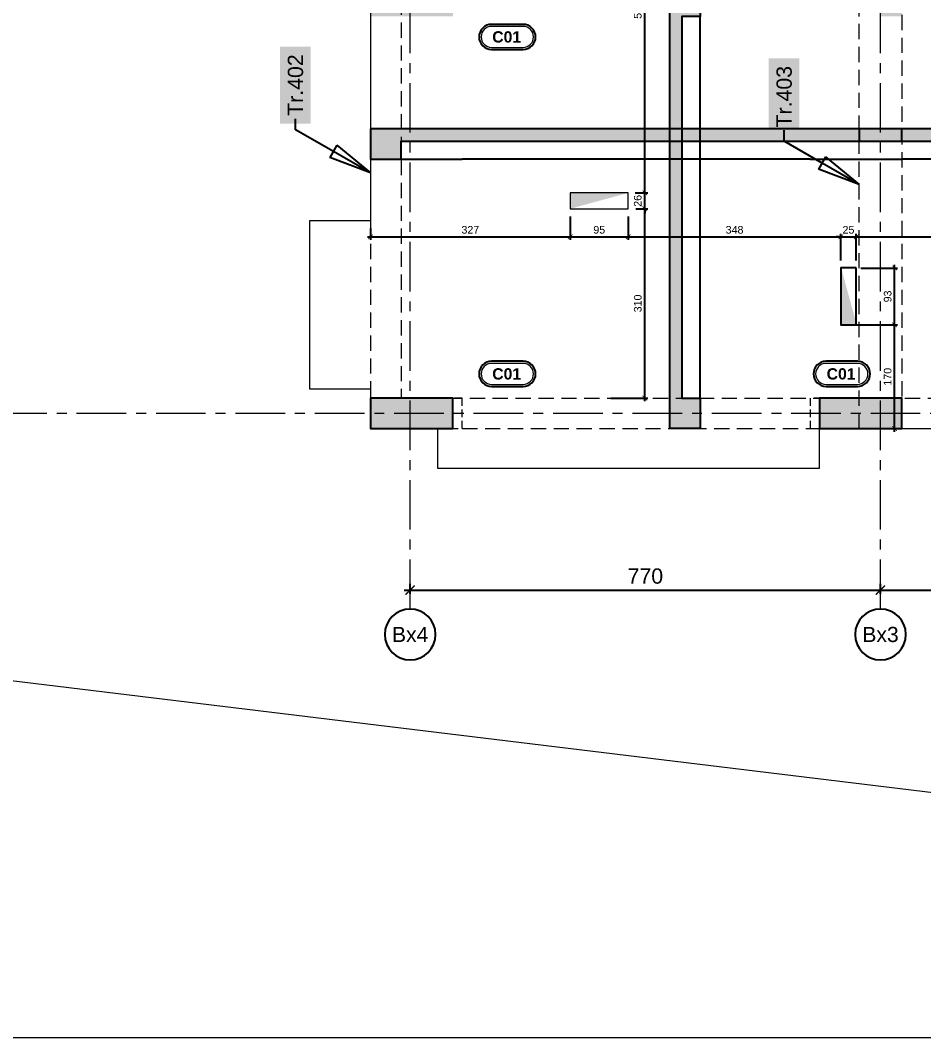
# Model space of a CAD drawing. Header units: centimetres. Extents: x 92587 to 105438, y -55119 to -48334.
# Drawn here: x 100310 to 101789, y -55119 to -53454 of the extents above; entities that cross this region are included whole.
import ezdxf
from ezdxf import colors
from ezdxf.entities.mleader import LeaderData, LeaderLine
from ezdxf.enums import TextEntityAlignment as Align
from ezdxf.math import Vec2, Vec3

# ---------------------------------------------------------------- set-up
doc = ezdxf.new("R2010")
doc.units = ezdxf.units.CM
doc.header["$LTSCALE"] = 50
doc.header["$MEASUREMENT"] = 0
for name, pattern in [('AXES', [2, 1.25, -0.25, 0.25, -0.25]), ('CACHE', [0.375, 0.25, -0.125]), ('CONTINU', [0]), ('Dot & Dashed', [335.138881, 158.75, -88.194444, 0, -88.194437])]:
    doc.linetypes.add(name, pattern=pattern)
doc.layers.get('0').update_dxf_attribs({"color": 8})
for name, color, linetype in [('AXES', 10, 'AXES'), ('BETON COUPE', 3, 'CONTINU'), ('BETON TRAME', 252, 'Continuous'), ('BETON VU', 2, 'Continuous'), ('BORD', 5, 'Continuous'), ('PILIER', 7, 'Continuous')]:
    doc.layers.add(name, color=color, linetype=linetype)
for name, color, linetype, lineweight in [('BETON CACHE', 4, 'CACHE', 5), ('EXISTANT BORD', 251, 'Continuous', 60), ('PERCEMENT COTE', 251, 'Continuous', 13), ('PERCEMENT TRAME', 253, 'Continuous', 13)]:
    doc.layers.add(name, color=color, linetype=linetype, lineweight=lineweight)
doc.layers.add('FMULT', color=150, linetype='Continuous', plot=False)
doc.layers.add('PILIER PREFA SUP TRAME', color=7, linetype='Continuous', true_color=0xded1ff)
doc.styles.add('BRMNAMES', font='swisseb.ttf', dxfattribs={"height": 20})
doc.styles.add('FN_TEXT_1.50', font='arial.ttf', dxfattribs={"height": 10})
doc.styles.add('RS_TEXT_1.100', font='arial.ttf', dxfattribs={"height": 25})
doc.styles.add('RS_TEXT_1.50', font='arial.ttf', dxfattribs={"height": 12.5})
doc.styles.add('RS_TXT_100', font='arial.ttf', dxfattribs={"height": 25})
doc.styles.add('RS_TXT_50', font='arial.ttf', dxfattribs={"height": 12.5})
doc.linetypes.add('Zigzag', pattern='A,0.0001,[3,PROEJKTI IDEOR - KEMA INVEST1.Shx,S=0.111993,R=0,X=0,Y=-0.035278],-0.2,[131,ltypeshp.shx,S=0.2,R=0,X=-0.2,Y=0],-0.4,[131,ltypeshp.shx,S=0.2,R=180,X=0.2,Y=0],-0.2', length=0.8001)
doc.dimstyles.new('RS_100CM_LINEAIRE', dxfattribs={"dimscale": 10, "dimtxt": 25, "dimasz": 1.5, "dimexe": 1, "dimexo": 2.5, "dimgap": 1, "dimtad": 1, "dimdec": 1, "dimrnd": 0.5, "dimdsep": 46, "dimtxsty": 'RS_TXT_100', "dimblk1": 'ARCHTICK', "dimblk2": 'ARCHTICK', "dimsah": 1, "dimcen": 2.5, "dimdle": 1, "dimclrt": 4, "dimadec": 0, "dimazin": 2, "dimtfac": 1, "dimtdec": 1, "dimtix": 1, "dimtmove": 2, "dimatfit": 3, "dimfxl": 1, "dimtolj": 1, "dimtzin": 0, "dimarcsym": 0})
doc.dimstyles.new('RS_50CM_LINEAIRE', dxfattribs={"dimscale": 5, "dimtxt": 12.5, "dimasz": 1.5, "dimexe": 1, "dimexo": 2.5, "dimgap": 1, "dimtad": 1, "dimdec": 1, "dimrnd": 0.5, "dimdsep": 46, "dimtxsty": 'RS_TXT_50', "dimblk1": 'ARCHTICK', "dimblk2": 'ARCHTICK', "dimsah": 1, "dimcen": 2.5, "dimdle": 1, "dimclrt": 4, "dimadec": 0, "dimazin": 2, "dimtfac": 1, "dimtdec": 1, "dimtix": 1, "dimtmove": 2, "dimatfit": 3, "dimfxl": 1, "dimtolj": 1, "dimtzin": 0, "dimarcsym": 0})
pattern_1 = [(50, (57256.672, -709.889), (7.17260183, -0.62752135), [0.75, -8.25]), (355, (57256.672, -709.889), (-1.3875133, 7.5219213), [0.6, -6.6]), (100.451444, (57257.2695, -709.9415), (5.7850885, 6.8943999), [0.6374019, -7.0114211]), (46.1842, (57256.672, -707.889), (10.6724133, -1.6551928), [1.125, -12.375]), (96.635635, (57257.561, -708.027), (9.3466195, 9.741186), [0.9561034, -10.5171376]), (351.184164, (57256.672, -707.889), (9.3466195, 9.741186), [0.9, -9.9]), (21, (57257.672, -708.389), (5.9690705, -4.0261889), [0.75, -8.25]), (326, (57257.672, -708.389), (2.4331533, 7.25150045), [0.6, -6.6]), (71.451445, (57258.169, -708.725), (8.4022238, 3.2253115), [0.6374019, -7.0114211]), (37.5, (57256.6717, -709.8892), (0.12159855, 3.32893854), [0, -6.52, 0, -6.7, 0, -6.625]), (7.5, (57256.6717, -709.8892), (2.63069537, 3.94411712), [0, -3.82, 0, -6.37, 0, -2.525]), (327.5, (57254.4417, -709.8892), (5.33822436, -0.22554872), [0, -2.5, 0, -7.8, 0, -10.35]), (317.5, (57253.4417, -709.889), (5.8318617, 1.00104982), [0, -3.25, 0, -5.18, 0, -7.35])]

# ---------------------------------------------------------------- blocks, each defined once
blk = doc.blocks.new('AXES_FN')
at = {"color": 0, "linetype": 'Continuous'}
blk.add_circle((0, 15), 22.18, dxfattribs=at)
at = {"color": 0, "style": 'FN_TEXT_1.50'}
blk.add_attdef('AXES', text='', height=12.5, dxfattribs=at).set_placement((-48.89, 20.63), align=Align.MIDDLE_CENTER)
blk = doc.blocks.new('_ArchTick')
at = {"color": 0, "linetype": 'ByBlock', "const_width": 0.15}
blk.add_lwpolyline([(-0.5, -0.5), (0.5, 0.5)], dxfattribs=at)
blk = doc.blocks.new('*D2447')
at = {"layer": 'AXES', "color": 0, "linetype": 'Continuous', "lineweight": -2, "ltscale": 0.5, "transparency": 16777216}
for p, q in [((100948.6, -54392.8), (100948.6, -54376.7)), ((101718.6, -54392.8), (101718.6, -54376.7)), ((100938.6, -54386.7), (101728.6, -54386.7))]:
    blk.add_line(p, q, dxfattribs=at)
at = {"layer": 'Defpoints', "color": 0, "linetype": 'Continuous', "ltscale": 0.5, "transparency": 16777216}
for p in [(101718.6, -54386.7), (100948.6, -54417.8), (101718.6, -54417.8)]:
    blk.add_point(p, dxfattribs=at)
at = {"layer": 'AXES', "color": 0, "linetype": 'Continuous', "lineweight": -2, "ltscale": 0.5, "transparency": 16777216, "xscale": 15, "yscale": 15, "zscale": 15, "rotation": 180}
blk.add_blockref('_ArchTick', (100948.6, -54386.7), dxfattribs=at)
at = {"layer": 'AXES', "color": 0, "linetype": 'Continuous', "lineweight": -2, "ltscale": 0.5, "transparency": 16777216, "xscale": 15, "yscale": 15, "zscale": 15}
blk.add_blockref('_ArchTick', (101718.6, -54386.7), dxfattribs=at)
at = {"layer": 'AXES', "color": 4, "linetype": 'Continuous', "lineweight": 5, "ltscale": 0.5, "transparency": 16777216, "insert": (101333.6, -54363.9), "char_height": 25, "attachment_point": 5, "style": 'RS_TXT_100'}
blk.add_mtext('\\A1;770', dxfattribs=at)
blk = doc.blocks.new('*D2448')
at = {"layer": 'AXES', "color": 0, "linetype": 'Continuous', "lineweight": -2, "ltscale": 0.5, "transparency": 16777216}
for p, q in [((101718.6, -54392.8), (101718.6, -54376.7)), ((102248.6, -54392.8), (102248.6, -54376.7)), ((101708.6, -54386.7), (102258.6, -54386.7))]:
    blk.add_line(p, q, dxfattribs=at)
at = {"layer": 'Defpoints', "color": 0, "linetype": 'Continuous', "ltscale": 0.5, "transparency": 16777216}
for p in [(102248.6, -54386.7), (101718.6, -54417.8), (102248.6, -54417.8)]:
    blk.add_point(p, dxfattribs=at)
at = {"layer": 'AXES', "color": 0, "linetype": 'Continuous', "lineweight": -2, "ltscale": 0.5, "transparency": 16777216, "xscale": 15, "yscale": 15, "zscale": 15, "rotation": 180}
blk.add_blockref('_ArchTick', (101718.6, -54386.7), dxfattribs=at)
at = {"layer": 'AXES', "color": 0, "linetype": 'Continuous', "lineweight": -2, "ltscale": 0.5, "transparency": 16777216, "xscale": 15, "yscale": 15, "zscale": 15}
blk.add_blockref('_ArchTick', (102248.6, -54386.7), dxfattribs=at)
at = {"layer": 'AXES', "color": 4, "linetype": 'Continuous', "lineweight": 5, "ltscale": 0.5, "transparency": 16777216, "insert": (101983.6, -54363.9), "char_height": 25, "attachment_point": 5, "style": 'RS_TXT_100'}
blk.add_mtext('\\A1;530', dxfattribs=at)
blk = doc.blocks.new('PILIER')
at = {"color": 252}
blk.add_lwpolyline([(1.563, 1.2), (-1.437, 1.2, 1), (-1.437, -1.2), (1.563, -1.2, 1), (1.563, 1.2, -1)], format="xyb", dxfattribs=at)
at = {"color": 10, "lineweight": 20}
blk.add_lwpolyline([(1.563, 1), (-1.437, 1, 1), (-1.437, -1), (1.563, -1, 1)], format="xyb", close=True, dxfattribs=at)
at = {"color": 7, "style": 'BRMNAMES'}
blk.add_attdef('PILIER_TEXTE', text='', height=1.076, dxfattribs=at).set_placement((0, 0), align=Align.MIDDLE_CENTER)
blk = doc.blocks.new('_Closed')
at = {"color": 0, "linetype": 'ByBlock', "lineweight": -2}
for p, q in [((-1, 0.167), (0, 0)), ((-1, 0.167), (-1, -0.167)), ((0, 0), (-1, -0.167)), ((0, 0), (-1, 0))]:
    blk.add_line(p, q, dxfattribs=at)
blk = doc.blocks.new('*D2607')
at = {"layer": 'Defpoints', "color": 0, "transparency": 16777216}
for p in [(101210.6, -53762.4), (100883.6, -53782.4), (101210.6, -53808.3)]:
    blk.add_point(p, dxfattribs=at)
at = {"layer": 'PERCEMENT COTE', "color": 0, "lineweight": -2, "transparency": 16777216}
for p, q in [((101210.6, -53774.9), (101210.6, -53813.3)), ((100883.6, -53794.9), (100883.6, -53813.3)), ((100878.6, -53808.3), (101215.6, -53808.3))]:
    blk.add_line(p, q, dxfattribs=at)
at = {"layer": 'PERCEMENT COTE', "color": 0, "lineweight": -2, "transparency": 16777216, "xscale": 7.5, "yscale": 7.5, "zscale": 7.5, "rotation": 180}
blk.add_blockref('_ArchTick', (100883.6, -53808.3), dxfattribs=at)
at = {"layer": 'PERCEMENT COTE', "color": 0, "lineweight": -2, "transparency": 16777216, "xscale": 7.5, "yscale": 7.5, "zscale": 7.5}
blk.add_blockref('_ArchTick', (101210.6, -53808.3), dxfattribs=at)
at = {"layer": 'PERCEMENT COTE', "color": 4, "transparency": 16777216, "insert": (101047.1, -53796.9), "char_height": 12.5, "attachment_point": 5, "style": 'RS_TXT_50'}
blk.add_mtext('\\A1;327', dxfattribs=at)
blk = doc.blocks.new('*D2608')
at = {"layer": 'Defpoints', "color": 0, "transparency": 16777216}
for p in [(101210.6, -53762.4), (101305.6, -53762.4), (101305.6, -53808.3)]:
    blk.add_point(p, dxfattribs=at)
at = {"layer": 'PERCEMENT COTE', "color": 0, "lineweight": -2, "transparency": 16777216}
for p, q in [((101210.6, -53774.9), (101210.6, -53813.3)), ((101305.6, -53774.9), (101305.6, -53813.3)), ((101205.6, -53808.3), (101310.6, -53808.3))]:
    blk.add_line(p, q, dxfattribs=at)
at = {"layer": 'PERCEMENT COTE', "color": 0, "lineweight": -2, "transparency": 16777216, "xscale": 7.5, "yscale": 7.5, "zscale": 7.5, "rotation": 180}
blk.add_blockref('_ArchTick', (101210.6, -53808.3), dxfattribs=at)
at = {"layer": 'PERCEMENT COTE', "color": 0, "lineweight": -2, "transparency": 16777216, "xscale": 7.5, "yscale": 7.5, "zscale": 7.5}
blk.add_blockref('_ArchTick', (101305.6, -53808.3), dxfattribs=at)
at = {"layer": 'PERCEMENT COTE', "color": 4, "transparency": 16777216, "insert": (101258.1, -53796.9), "char_height": 12.5, "attachment_point": 5, "style": 'RS_TXT_50'}
blk.add_mtext('\\A1;95', dxfattribs=at)
blk = doc.blocks.new('*D2609')
at = {"layer": 'Defpoints', "color": 0, "transparency": 16777216}
for p in [(101305.6, -53762.4), (101653.6, -53808.3), (101653.6, -53859.4)]:
    blk.add_point(p, dxfattribs=at)
at = {"layer": 'PERCEMENT COTE', "color": 0, "lineweight": -2, "transparency": 16777216}
for p, q in [((101305.6, -53774.9), (101305.6, -53813.3)), ((101300.6, -53808.3), (101658.6, -53808.3)), ((101653.6, -53846.9), (101653.6, -53803.3))]:
    blk.add_line(p, q, dxfattribs=at)
at = {"layer": 'PERCEMENT COTE', "color": 0, "lineweight": -2, "transparency": 16777216, "xscale": 7.5, "yscale": 7.5, "zscale": 7.5, "rotation": 180}
blk.add_blockref('_ArchTick', (101305.6, -53808.3), dxfattribs=at)
at = {"layer": 'PERCEMENT COTE', "color": 0, "lineweight": -2, "transparency": 16777216, "xscale": 7.5, "yscale": 7.5, "zscale": 7.5}
blk.add_blockref('_ArchTick', (101653.6, -53808.3), dxfattribs=at)
at = {"layer": 'PERCEMENT COTE', "color": 4, "transparency": 16777216, "insert": (101479.6, -53796.9), "char_height": 12.5, "attachment_point": 5, "style": 'RS_TXT_50'}
blk.add_mtext('\\A1;348', dxfattribs=at)
blk = doc.blocks.new('*D2610')
at = {"layer": 'Defpoints', "color": 0, "transparency": 16777216}
for p in [(101678.6, -53808.3), (101653.6, -53859.4), (101678.6, -53859.4)]:
    blk.add_point(p, dxfattribs=at)
at = {"layer": 'PERCEMENT COTE', "color": 0, "lineweight": -2, "transparency": 16777216}
for p, q in [((101653.6, -53808.3), (101646.1, -53808.3)), ((101653.6, -53846.9), (101653.6, -53803.3)), ((101653.6, -53808.3), (101678.6, -53808.3)), ((101678.6, -53846.9), (101678.6, -53803.3)), ((101678.6, -53808.3), (101686.1, -53808.3))]:
    blk.add_line(p, q, dxfattribs=at)
at = {"layer": 'PERCEMENT COTE', "color": 0, "lineweight": -2, "transparency": 16777216, "xscale": 7.5, "yscale": 7.5, "zscale": 7.5}
blk.add_blockref('_ArchTick', (101653.6, -53808.3), dxfattribs=at)
at = {"layer": 'PERCEMENT COTE', "color": 0, "lineweight": -2, "transparency": 16777216, "xscale": 7.5, "yscale": 7.5, "zscale": 7.5, "rotation": 180}
blk.add_blockref('_ArchTick', (101678.6, -53808.3), dxfattribs=at)
at = {"layer": 'PERCEMENT COTE', "color": 4, "transparency": 16777216, "insert": (101666.1, -53796.9), "char_height": 12.5, "attachment_point": 5, "style": 'RS_TXT_50'}
blk.add_mtext('\\A1;25', dxfattribs=at)
blk = doc.blocks.new('*D2611')
at = {"layer": 'Defpoints', "color": 0, "transparency": 16777216}
for p in [(102288.6, -53808.3), (101678.6, -53859.4), (102288.6, -53859.4)]:
    blk.add_point(p, dxfattribs=at)
at = {"layer": 'PERCEMENT COTE', "color": 0, "lineweight": -2, "transparency": 16777216}
for p, q in [((101673.6, -53808.3), (102293.6, -53808.3)), ((101678.6, -53846.9), (101678.6, -53803.3)), ((102288.6, -53846.9), (102288.6, -53803.3))]:
    blk.add_line(p, q, dxfattribs=at)
at = {"layer": 'PERCEMENT COTE', "color": 0, "lineweight": -2, "transparency": 16777216, "xscale": 7.5, "yscale": 7.5, "zscale": 7.5, "rotation": 180}
blk.add_blockref('_ArchTick', (101678.6, -53808.3), dxfattribs=at)
at = {"layer": 'PERCEMENT COTE', "color": 0, "lineweight": -2, "transparency": 16777216, "xscale": 7.5, "yscale": 7.5, "zscale": 7.5}
blk.add_blockref('_ArchTick', (102288.6, -53808.3), dxfattribs=at)
at = {"layer": 'PERCEMENT COTE', "color": 4, "transparency": 16777216, "insert": (101983.6, -53796.9), "char_height": 12.5, "attachment_point": 5, "style": 'RS_TXT_50'}
blk.add_mtext('\\A1;610', dxfattribs=at)
blk = doc.blocks.new('*D2626')
at = {"layer": 'Defpoints', "color": 0, "transparency": 16777216}
for p in [(101666.6, -53952.4), (101741.6, -53952.4), (101683.6, -54122.4)]:
    blk.add_point(p, dxfattribs=at)
at = {"layer": 'PERCEMENT COTE', "color": 0, "lineweight": -2, "transparency": 16777216}
for p, q in [((101741.6, -54127.4), (101741.6, -53947.4)), ((101679.1, -53952.4), (101746.6, -53952.4)), ((101696.1, -54122.4), (101746.6, -54122.4))]:
    blk.add_line(p, q, dxfattribs=at)
at = {"layer": 'PERCEMENT COTE', "color": 0, "lineweight": -2, "transparency": 16777216, "xscale": 7.5, "yscale": 7.5, "zscale": 7.5}
for p, rotation in [((101741.6, -53952.4), 90), ((101741.6, -54122.4), 270)]:
    blk.add_blockref('_ArchTick', p, dxfattribs=dict(at, rotation=rotation))
at = {"layer": 'PERCEMENT COTE', "color": 4, "transparency": 16777216, "insert": (101730.3, -54037.4), "char_height": 12.5, "attachment_point": 5, "rotation": 90, "style": 'RS_TXT_50'}
blk.add_mtext('\\A1;170', dxfattribs=at)
blk = doc.blocks.new('*D2627')
at = {"layer": 'Defpoints', "color": 0, "transparency": 16777216}
for p in [(101674, -53859.4), (101741.6, -53859.4), (101666.6, -53952.4)]:
    blk.add_point(p, dxfattribs=at)
at = {"layer": 'PERCEMENT COTE', "color": 0, "lineweight": -2, "transparency": 16777216}
for p, q in [((101686.5, -53859.4), (101746.6, -53859.4)), ((101741.6, -53957.4), (101741.6, -53854.4)), ((101679.1, -53952.4), (101746.6, -53952.4))]:
    blk.add_line(p, q, dxfattribs=at)
at = {"layer": 'PERCEMENT COTE', "color": 0, "lineweight": -2, "transparency": 16777216, "xscale": 7.5, "yscale": 7.5, "zscale": 7.5}
for p, rotation in [((101741.6, -53859.4), 90), ((101741.6, -53952.4), 270)]:
    blk.add_blockref('_ArchTick', p, dxfattribs=dict(at, rotation=rotation))
at = {"layer": 'PERCEMENT COTE', "color": 4, "transparency": 16777216, "insert": (101730.3, -53905.9), "char_height": 12.5, "attachment_point": 5, "rotation": 90, "style": 'RS_TXT_50'}
blk.add_mtext('\\A1;93', dxfattribs=at)
blk = doc.blocks.new('*D2628')
at = {"layer": 'Defpoints', "color": 0, "transparency": 16777216}
for p in [(101305.6, -53762.4), (101332.6, -53762.4), (101264.6, -54072.4)]:
    blk.add_point(p, dxfattribs=at)
at = {"layer": 'PERCEMENT COTE', "color": 0, "lineweight": -2, "transparency": 16777216}
for p, q in [((101318.1, -53762.4), (101337.6, -53762.4)), ((101332.6, -54077.4), (101332.6, -53757.4)), ((101277.1, -54072.4), (101337.6, -54072.4))]:
    blk.add_line(p, q, dxfattribs=at)
at = {"layer": 'PERCEMENT COTE', "color": 0, "lineweight": -2, "transparency": 16777216, "xscale": 7.5, "yscale": 7.5, "zscale": 7.5}
for p, rotation in [((101332.6, -53762.4), 90), ((101332.6, -54072.4), 270)]:
    blk.add_blockref('_ArchTick', p, dxfattribs=dict(at, rotation=rotation))
at = {"layer": 'PERCEMENT COTE', "color": 4, "transparency": 16777216, "insert": (101321.2, -53917.4), "char_height": 12.5, "attachment_point": 5, "rotation": 90, "style": 'RS_TXT_50'}
blk.add_mtext('\\A1;310', dxfattribs=at)
blk = doc.blocks.new('*D2629')
at = {"layer": 'Defpoints', "color": 0, "transparency": 16777216}
for p in [(101304.4, -53736.4), (101332.6, -53736.4), (101305.6, -53762.4)]:
    blk.add_point(p, dxfattribs=at)
at = {"layer": 'PERCEMENT COTE', "color": 0, "lineweight": -2, "transparency": 16777216}
for p, q in [((101332.6, -53736.4), (101332.6, -53728.9)), ((101316.9, -53736.4), (101337.6, -53736.4)), ((101332.6, -53762.4), (101332.6, -53736.4)), ((101318.1, -53762.4), (101337.6, -53762.4)), ((101332.6, -53762.4), (101332.6, -53769.9))]:
    blk.add_line(p, q, dxfattribs=at)
at = {"layer": 'PERCEMENT COTE', "color": 0, "lineweight": -2, "transparency": 16777216, "xscale": 7.5, "yscale": 7.5, "zscale": 7.5}
for p, rotation in [((101332.6, -53736.4), 270), ((101332.6, -53762.4), 90)]:
    blk.add_blockref('_ArchTick', p, dxfattribs=dict(at, rotation=rotation))
at = {"layer": 'PERCEMENT COTE', "color": 4, "transparency": 16777216, "insert": (101321.2, -53749.4), "char_height": 12.5, "attachment_point": 5, "rotation": 90, "style": 'RS_TXT_50'}
blk.add_mtext('\\A1;26', dxfattribs=at)
blk = doc.blocks.new('*D2630')
at = {"layer": 'Defpoints', "color": 0, "transparency": 16777216}
for p in [(101332.6, -53137.4), (101438.6, -53137.4), (101304.4, -53736.4)]:
    blk.add_point(p, dxfattribs=at)
at = {"layer": 'PERCEMENT COTE', "color": 0, "lineweight": -2, "transparency": 16777216}
for p, q in [((101426.1, -53137.4), (101327.6, -53137.4)), ((101332.6, -53741.4), (101332.6, -53132.4)), ((101316.9, -53736.4), (101337.6, -53736.4))]:
    blk.add_line(p, q, dxfattribs=at)
at = {"layer": 'PERCEMENT COTE', "color": 0, "lineweight": -2, "transparency": 16777216, "xscale": 7.5, "yscale": 7.5, "zscale": 7.5}
for p, rotation in [((101332.6, -53137.4), 90), ((101332.6, -53736.4), 270)]:
    blk.add_blockref('_ArchTick', p, dxfattribs=dict(at, rotation=rotation))
at = {"layer": 'PERCEMENT COTE', "color": 4, "transparency": 16777216, "insert": (101321.2, -53436.9), "char_height": 12.5, "attachment_point": 5, "rotation": 90, "style": 'RS_TXT_50'}
blk.add_mtext('\\A1;599', dxfattribs=at)

msp = doc.modelspace()

# ---------------------------------------------------------------- hatches: boundary and pattern name
at = {"layer": 'BETON TRAME', "transparency": 33554559}
h = msp.add_hatch(color=256, dxfattribs=at)
h.dxf.hatch_style = 1
h.paths.add_polyline_path([(102213.57, -52797.36), (102248.57, -52797.36), (102248.57, -53447.36), (102213.57, -53447.36), (102213.57, -53272.36), (101753.57, -53272.36), (101753.57, -53447.36), (101718.57, -53447.36), (101718.57, -52797.36), (101753.57, -52797.36), (101753.57, -53232.36), (101963.57, -53232.36), (101963.57, -52902.36), (102003.57, -52902.36), (102003.57, -53232.36), (102213.57, -53232.36)])
h.paths.add_polyline_path([(103083.57, -54122.36), (103083.57, -54072.36), (102948.57, -54072.36), (102948.57, -54122.36)])
h.paths.add_polyline_path([(102348.57, -54122.36), (102348.57, -54072.36), (102213.57, -54072.36), (102213.57, -54122.36)])
h.paths.add_polyline_path([(101753.57, -54122.36), (101753.57, -54072.36), (101618.57, -54072.36), (101618.57, -54122.36)])
h.paths.add_polyline_path([(101018.57, -54122.36), (101018.57, -54072.36), (100883.57, -54072.36), (100883.57, -54122.36)])
h.paths.add_polyline_path([(101018.57, -53447.36), (101018.57, -53397.36), (100883.57, -53397.36), (100883.57, -53447.36)])
h.paths.add_polyline_path([(103083.57, -53447.36), (103083.57, -53397.36), (102948.57, -53397.36), (102948.57, -53447.36)])
h.paths.add_polyline_path([(103083.57, -52847.36), (103083.57, -52797.36), (102948.57, -52797.36), (102948.57, -52847.36)])
h.paths.add_polyline_path([(101018.57, -52847.36), (101018.57, -52797.36), (100883.57, -52797.36), (100883.57, -52847.36)])
h.paths.add_polyline_path([(101018.57, -52107.36), (101018.57, -52057.36), (100883.57, -52057.36), (100883.57, -52107.36)])
h.paths.add_polyline_path([(102948.57, -52057.36), (102948.57, -52107.36), (103083.57, -52107.36), (103083.57, -52057.36)])
h.paths.add_polyline_path([(102253.57, -52107.36), (102253.57, -52057.36), (102143.57, -52057.36), (102143.57, -52107.36)])
h.paths.add_polyline_path([(101823.57, -52107.36), (101823.57, -52057.36), (101713.57, -52057.36), (101713.57, -52107.36)])
h.paths.add_polyline_path([(101848.57, -52057.36), (101823.57, -52057.36), (101823.57, -52562.36), (101848.57, -52562.36)])
h.paths.add_polyline_path([(102143.57, -52057.36), (102118.57, -52057.36), (102118.57, -52562.36), (102143.57, -52562.36)])
h = msp.add_hatch(dxfattribs=at)
h.set_pattern_fill('AR-CONC', color=256)
h.set_pattern_definition(pattern_1)
h.paths.add_polyline_path([(101373.48, -52057.36), (101423.48, -52057.36), (101423.48, -52107.36), (101393.48, -52107.36), (101393.48, -52797.36), (101423.48, -52797.36), (101423.48, -52847.36), (101393.48, -52847.36), (101393.48, -53397.36), (101423.48, -53397.36), (101423.48, -53447.36), (101393.48, -53447.36), (101393.48, -54072.36), (101423.48, -54072.36), (101423.48, -54122.36), (101373.48, -54122.36)])
h = msp.add_hatch(dxfattribs=at)
h.set_pattern_fill('AR-CONC', color=256)
h.set_pattern_definition(pattern_1)
h.paths.add_polyline_path([(100883.57, -53631.45), (100883.57, -53681.45), (100933.57, -53681.45), (100933.57, -53651.45), (103033.57, -53651.45), (103033.57, -53681.45), (103083.57, -53681.45), (103083.57, -53631.45)])

# ---------------------------------------------------------------- linework, layer by layer
at = {"layer": 'AXES', "lineweight": 5, "ltscale": 1.3}
for p, q in [((100948.57, -54417.76), (100948.57, -51920.77)), ((101718.57, -54417.76), (101718.57, -51920.77)), ((103473.75, -54097.36), (99404.26, -54097.36))]:
    msp.add_line(p, q, dxfattribs=at)
at = {"layer": 'BETON CACHE', "color": 232, "linetype": 'Dot & Dashed', "ltscale": 2}
msp.add_lwpolyline([(103854.19, -54847.46), (102540.95, -54807.71), (99193.7, -54401.92), (99594.8, -49521.26), (103244.08, -49407.74), (103833.48, -49414.31)], close=True, dxfattribs=at)
at = {"layer": 'BETON CACHE', "lineweight": 5, "ltscale": 2}
for points in [[(100883.57, -54122.36), (103083.57, -54122.36), (103083.57, -52057.36), (100883.57, -52057.36)], [(101753.57, -54122.36), (101683.57, -54122.36), (101683.57, -52057.36), (101753.57, -52057.36)], [(100933.57, -54072.36), (103033.57, -54072.36), (103033.57, -52107.36), (100933.57, -52107.36)]]:
    msp.add_lwpolyline(points, close=True, dxfattribs=at)
at = {"layer": 'BETON COUPE'}
for points in [[(101373.48, -52057.36), (101423.48, -52057.36), (101423.48, -52107.36), (101393.48, -52107.36), (101393.48, -52797.36), (101423.48, -52797.36), (101423.48, -52847.36), (101393.48, -52847.36), (101393.48, -53397.36), (101423.48, -53397.36), (101423.48, -53447.36), (101393.48, -53447.36), (101393.48, -54072.36), (101423.48, -54072.36), (101423.48, -54122.36), (101373.48, -54122.36)], [(100883.57, -53631.45), (100883.57, -53681.45), (100933.57, -53681.45), (100933.57, -53651.45), (103033.57, -53651.45), (103033.57, -53681.45), (103083.57, -53681.45), (103083.57, -53631.45)], [(101683.57, -53651.45), (101753.57, -53651.45), (101753.57, -53631.45), (101683.57, -53631.45)], [(101018.57, -54122.36), (101018.57, -54072.36), (100883.57, -54072.36), (100883.57, -54122.36)], [(101753.57, -54122.36), (101753.57, -54072.36), (101618.57, -54072.36), (101618.57, -54122.36)]]:
    msp.add_lwpolyline(points, close=True, dxfattribs=at)
at = {"layer": 'BETON VU'}
for p, q in [((101423.48, -54072.36), (101423.48, -53447.36)), ((101603.57, -53681.45), (101033.57, -53681.45)), ((102213.57, -53681.45), (101753.57, -53681.45))]:
    msp.add_line(p, q, dxfattribs=at)
at = {"layer": 'BETON VU', "linetype": 'Zigzag', "ltscale": 0.4}
for p, q in [((100933.57, -53681.45), (101033.57, -53681.45)), ((101603.57, -53681.45), (101753.57, -53681.45))]:
    msp.add_line(p, q, dxfattribs=at)
at = {"layer": 'BORD', "lineweight": 5, "ltscale": 0.5}
msp.add_lwpolyline([(100883.57, -53422.36), (100883.57, -53782.36), (100783.57, -53782.36), (100783.57, -54057.36), (100883.57, -54057.36), (100883.57, -54122.36), (100993.57, -54122.36), (100993.57, -54187.36), (101618.57, -54187.36), (101618.57, -54122.36), (102348.57, -54122.36), (102348.57, -54187.36), (102973.57, -54187.36), (102973.57, -54122.36), (103083.57, -54122.36), (103083.57, -54057.36), (103183.57, -54057.36), (103183.57, -53782.36), (103083.57, -53782.36), (103083.57, -52462.36)], dxfattribs=at)
msp.add_lwpolyline([(101210.57, -53762.36), (101305.57, -53762.36), (101305.57, -53736.36), (101210.57, -53736.36)], close=True, dxfattribs=at)
at = {"layer": 'BORD'}
msp.add_lwpolyline([(101678.57, -53859.36), (101653.57, -53859.36), (101653.57, -53952.36), (101678.57, -53952.36)], close=True, dxfattribs=at)
at = {"layer": 'EXISTANT BORD', "linetype": 'CACHE', "lineweight": 13}
for points in [[(101033.57, -54122.36), (101033.57, -54072.36), (100883.57, -54072.36), (100883.57, -54122.36)], [(101753.57, -54122.36), (101753.57, -54072.36), (101603.57, -54072.36), (101603.57, -54122.36)]]:
    msp.add_lwpolyline(points, close=True, dxfattribs=at)
at = {"layer": 'FMULT', "lineweight": 5, "ltscale": 0.5}
msp.add_lwpolyline([(98856.14, -55119.47), (104151.9, -55119.47), (104151.9, -48775.25), (98856.14, -48775.25)], close=True, dxfattribs=at)
at = {"layer": 'PERCEMENT TRAME'}
for points in [[(101210.57, -53762.36), (101210.57, -53736.36), (101305.57, -53736.36)], [(101679.57, -53952.36), (101653.57, -53952.36), (101653.57, -53857.36)]]:
    msp.add_solid(points, dxfattribs=at)

# ---------------------------------------------------------------- block references
at = {"layer": 'AXES', "linetype": 'ByBlock'}
ref = msp.add_blockref('AXES_FN', (100948.57, -54431.21), dxfattribs=dict(at, xscale=-1.875, yscale=1.875, zscale=1.875, rotation=180))
ref.add_attrib('AXES', 'Bx4', dxfattribs={"layer": '0', "color": 0, "height": 24.75, "style": 'RS_TEXT_1.50'}).set_placement((100948.57, -54459.34), align=Align.MIDDLE)
ref = msp.add_blockref('AXES_FN', (101718.57, -54431.21), dxfattribs=dict(at, xscale=-1.875, yscale=1.875, zscale=1.875, rotation=180))
ref.add_attrib('AXES', 'Bx3', dxfattribs={"layer": '0', "color": 0, "height": 24.75, "style": 'RS_TEXT_1.50'}).set_placement((101718.57, -54459.34), align=Align.MIDDLE)
at = {"layer": 'PILIER', "xscale": 17.145, "yscale": 17.145, "zscale": 17.145}
for p in [(101106.55, -53481.03), (101106.55, -54032.73), (101654.02, -54032.73)]:
    msp.add_blockref('PILIER', p, dxfattribs=at).add_auto_attribs({'PILIER_TEXTE': 'C01'})

# ---------------------------------------------------------------- dimensions: what is measured, and where the dimension line sits
at = {"layer": 'AXES', "linetype": 'Continuous', "lineweight": 5, "ltscale": 0.5}
for base, p1, p2, picture, middle in [((101718.57, -54386.69), (100948.57, -54417.76), (101718.57, -54417.76), '*D2447', (101333.57, -54363.92)), ((102248.57, -54386.69), (101718.57, -54417.76), (102248.57, -54417.76), '*D2448', (101983.57, -54363.92))]:
    dim = msp.add_linear_dim(base=base, p1=p1, p2=p2, dimstyle='RS_100CM_LINEAIRE', dxfattribs=at)
    dim.commit()
    dim.dimension.update_dxf_attribs({"geometry": picture, "text_midpoint": middle})
at = {"layer": 'PERCEMENT COTE'}
for base, p1, p2, picture, middle in [((101332.56, -53137.36), (101304.38, -53736.36), (101438.57, -53137.36), '*D2630', (101321.18, -53436.86)), ((101332.56, -53736.36), (101305.57, -53762.36), (101304.38, -53736.36), '*D2629', (101321.18, -53749.36)), ((101332.56, -53762.36), (101264.55, -54072.36), (101305.57, -53762.36), '*D2628', (101321.18, -53917.36)), ((101741.65, -53859.36), (101666.57, -53952.36), (101674.02, -53859.36), '*D2627', (101730.26, -53905.86)), ((101741.65, -53952.36), (101683.57, -54122.36), (101666.57, -53952.36), '*D2626', (101730.27, -54037.36))]:
    dim = msp.add_linear_dim(base=base, p1=p1, p2=p2, angle=90, dimstyle='RS_50CM_LINEAIRE', dxfattribs=at)
    dim.commit()
    dim.dimension.update_dxf_attribs({"geometry": picture, "text_midpoint": middle})
for base, p1, p2, picture, middle in [((101210.57, -53808.26), (100883.57, -53782.36), (101210.57, -53762.36), '*D2607', (101047.07, -53796.87)), ((101305.57, -53808.26), (101210.57, -53762.36), (101305.57, -53762.36), '*D2608', (101258.07, -53796.88)), ((101653.57, -53808.26), (101305.57, -53762.36), (101653.57, -53859.36), '*D2609', (101479.57, -53796.87)), ((101678.57, -53808.26), (101653.57, -53859.36), (101678.57, -53859.36), '*D2610', (101666.07, -53796.88)), ((102288.57, -53808.26), (101678.57, -53859.36), (102288.57, -53859.36), '*D2611', (101983.57, -53796.88))]:
    dim = msp.add_linear_dim(base=base, p1=p1, p2=p2, dimstyle='RS_50CM_LINEAIRE', dxfattribs=at)
    dim.commit()
    dim.dimension.update_dxf_attribs({"geometry": picture, "text_midpoint": middle})

# ---------------------------------------------------------------- next in the draw order: leaders
at = {"layer": 'PILIER PREFA SUP TRAME'}
ml = msp.add_multileader_mtext('Standard', dxfattribs=at)
ml.set_content('Tr.402', color=256, style='RS_TEXT_1.100')
ml.set_leader_properties()
ml.set_arrow_properties(name='CLOSED')
ml.build(insert=Vec2(0, 0))
ml.multileader.update_dxf_attribs({"text_right_attachment_type": 6, "dogleg_length": 0.36, "arrow_head_size": 70, "scale": 50})
ctx = ml.context
ctx.base_point, ctx.scale, ctx.char_height, ctx.arrow_head_size, ctx.landing_gap_size, ctx.plane_origin, ctx.plane_x_axis, ctx.plane_y_axis = Vec3(100760.94, -53614.91), 50, 25, 70, 4.5, Vec3(100883.57, -53703.4), Vec3(0, 1), Vec3(-1, 0)
ctx.right_attachment = 6
notes = []
notes.append((ctx, [(0, (1, 1, 0), (100760.94, -53632.91), (0, 1), 18, [(0, [(100883.57, -53703.4)], 0, [])])]))
ctx.mtext.insert, ctx.mtext.text_direction, ctx.mtext.rotation, ctx.mtext.flow_direction = Vec3(100748.23, -53610.41), Vec3(0, 1), 1.5707963, 5
ctx.mtext.has_bg_fill, ctx.mtext.bg_color, ctx.mtext.bg_scale_factor, ctx.mtext.bg_transparency, ctx.mtext.use_window_bg_color = 1, -1023410146, 1.5, 0, 0
ml = msp.add_multileader_mtext('Standard', dxfattribs=at)
ml.set_content('Tr.403', color=256, style='RS_TEXT_1.100')
ml.set_leader_properties()
ml.set_arrow_properties(name='CLOSED')
ml.build(insert=Vec2(0, 0))
ml.multileader.update_dxf_attribs({"text_right_attachment_type": 6, "dogleg_length": 0.36, "arrow_head_size": 70, "scale": 50})
ctx = ml.context
ctx.base_point, ctx.scale, ctx.char_height, ctx.arrow_head_size, ctx.landing_gap_size, ctx.plane_origin, ctx.plane_x_axis, ctx.plane_y_axis = Vec3(101560.94, -53633.97), 50, 25, 70, 4.5, Vec3(101683.57, -53722.47), Vec3(0, 1), Vec3(-1, 0)
ctx.right_attachment = 6
notes.append((ctx, [(0, (1, 1, 0), (101560.94, -53651.97), (0, 1), 18, [(0, [(101683.57, -53722.47)], 0, [])])]))
ctx.mtext.insert, ctx.mtext.text_direction, ctx.mtext.rotation, ctx.mtext.flow_direction = Vec3(101548.22, -53629.47), Vec3(0, 1), 1.5707963, 5
ctx.mtext.has_bg_fill, ctx.mtext.bg_color, ctx.mtext.bg_scale_factor, ctx.mtext.bg_transparency, ctx.mtext.use_window_bg_color = 1, -1023410146, 1.5, 0, 0
for ctx, leaders in notes:
    for number, flags, end, landing, length, lines in leaders:
        leader = LeaderData()
        leader.index, (leader.has_last_leader_line, leader.has_dogleg_vector, leader.attachment_direction) = number, flags
        leader.last_leader_point, leader.dogleg_vector, leader.dogleg_length = Vec3(end), Vec3(landing), length
        for number, points, colour, breaks in lines:
            line = LeaderLine()
            line.index, line.vertices, line.color, line.breaks = number, Vec3.list(points), colors.encode_raw_color(colour), breaks
            leader.lines.append(line)
        ctx.leaders.append(leader)

doc.saveas('drawing.dxf')
